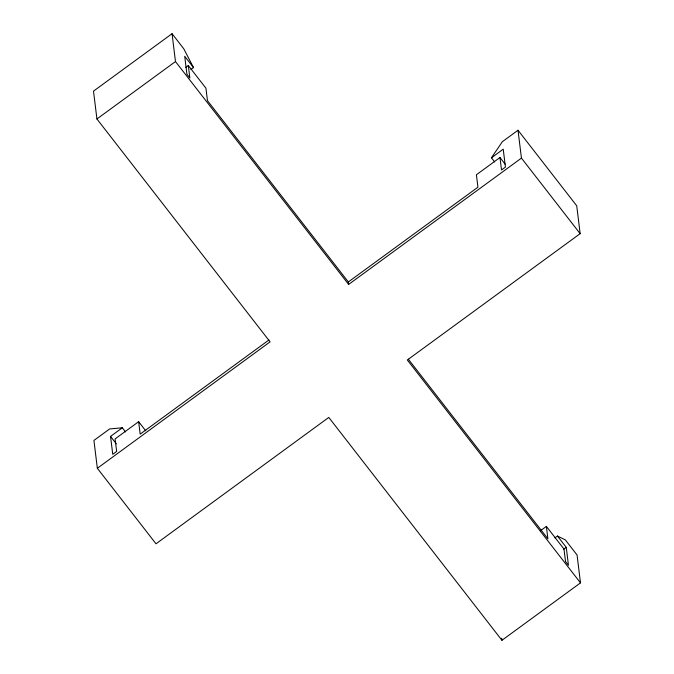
<?xml version="1.0" encoding="UTF-8"?>
<svg xmlns="http://www.w3.org/2000/svg" width="674" height="674" viewBox="0 0 674 674"><rect width="100%" height="100%" fill="white"/><g stroke="black" fill="none" stroke-linecap="round" stroke-linejoin="round"><path stroke-width="1.01" d="M494.674 161.954L491.447 157.809L502.315 141.725L518.02 130.242L576.725 205.797L580.146 233.659L407.332 359.992L580.491 582.875L501.945 640.3L328.786 417.417L156.006 543.792L97.342 468.278L93.922 440.417L109.635 428.942L122.331 427.788L125.558 431.941M190.986 69.456L193.514 67.602L183.8 48.814L172.055 33.7L93.509 91.125L96.93 118.986L270.089 341.87L97.342 468.278M96.93 118.986L175.476 61.561L172.055 33.7M185.788 67.375L188.316 65.521L205.932 88.184L207.457 100.628L348.332 281.951L348.635 284.436L521.44 158.104L518.02 130.242M491.447 157.809L503.225 149.19L505.433 167.101L501.498 169.974L499.973 157.531L476.408 174.76L477.933 187.195L348.332 281.951M145.744 430.829L138.65 421.697L115.085 438.926L116.669 451.437L112.743 454.31L110.544 436.398L122.331 427.788M268.934 339.999L140.175 434.132L138.65 421.697M540.464 530.716L546.378 526.394L563.986 549.057L565.511 561.501L568.452 565.275L566.253 547.364L557.44 536.032L554.913 537.886M563.717 549.217L566.253 547.364M557.44 536.032L565.334 539.908L577.07 555.014L580.491 582.875M521.44 158.104L580.146 233.659M499.973 157.531L505.138 164.178M193.514 67.602L184.71 56.271L186.909 74.182L189.849 77.957L188.316 65.521M408.318 359.158L547.903 538.829L546.378 526.394M175.476 61.561L348.635 284.436M110.544 436.398L116.349 443.871M501.692 638.236L501.945 640.3"/></g></svg>
